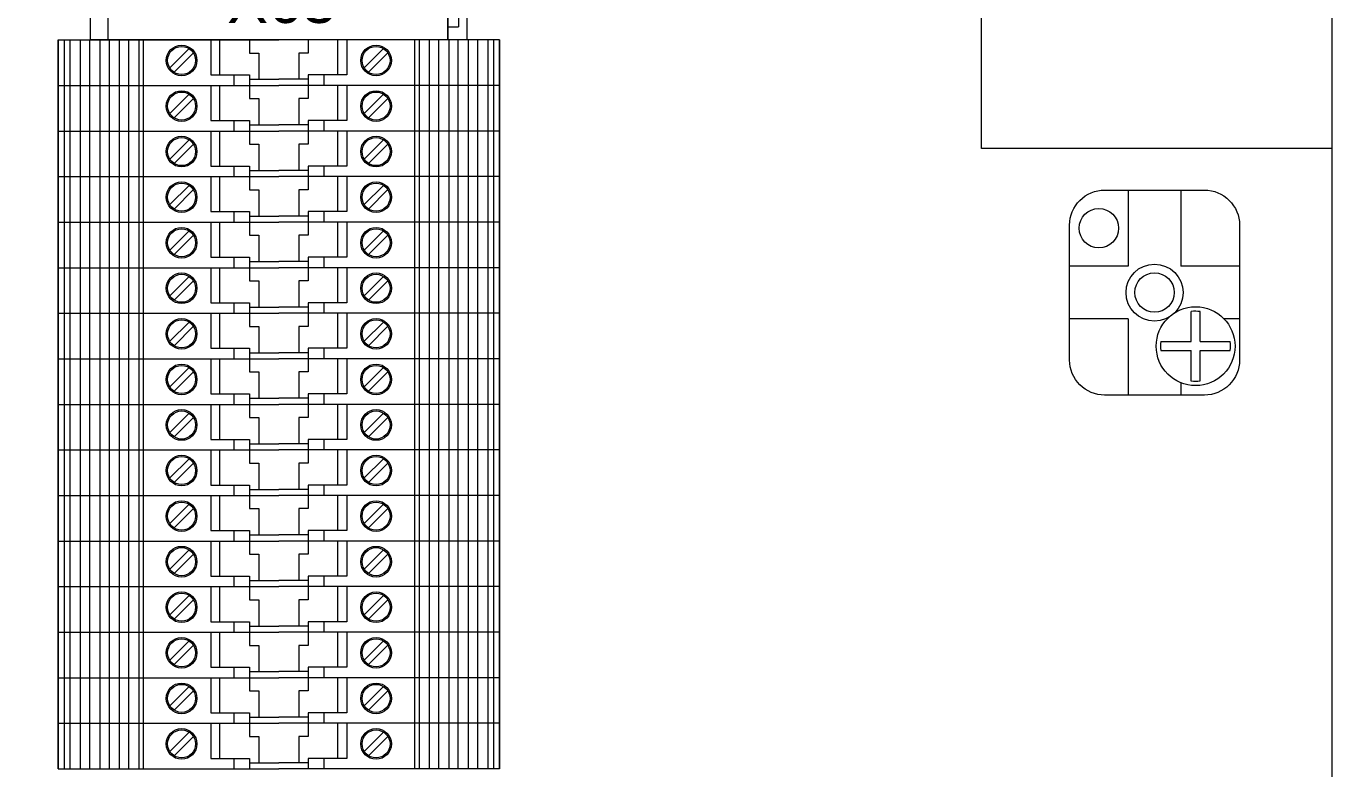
# Model space of a CAD drawing. Header units: millimetres. Extents: x 2 to 14510, y -7775 to 12.
# Drawn here: x 1420.2 to 1569.2, y -2620.2 to -2535.5 of the extents above; entities that cross this region are included whole.
import ezdxf
from ezdxf.enums import TextEntityAlignment as Align

# ---------------------------------------------------------------- set-up
doc = ezdxf.new("R2010")
doc.units = ezdxf.units.MM
doc.layers.add('eProC - L2', color=41, linetype='Continuous', lineweight=20)
doc.styles.get("Standard").update_dxf_attribs({"font": 'arial.ttf'})

# ---------------------------------------------------------------- blocks, each defined once
blk = doc.blocks.new('eProC_Z_EK1+I-RE1')
at = {"layer": 'eProC - L2'}
for p, q in [((0, 0), (0, -20.65)), ((10, 0), (0, 0)), ((10, 0), (10, -43)), ((0, -1), (8.5, -1)), ((8.5, -2.2), (8.5, -1)), ((10, -2.2), (0, -2.2)), ((0, -4.2), (1, -4.2)), ((1, -4.59), (0, -4.59)), ((1, -5.09), (0, -5.09)), ((1, -5.84), (0, -5.84)), ((1, -6.11), (0, -6.11)), ((1, -7.21), (0, -7.21)), ((1, -7.49), (0, -7.49)), ((1, -8.99), (0, -8.99)), ((1, -9.26), (0, -9.26)), ((1, -10.36), (0, -10.36)), ((1, -10.64), (0, -10.64)), ((1, -12.14), (0, -12.14)), ((1, -12.42), (0, -12.42)), ((1, -13.52), (0, -13.52)), ((1, -13.79), (0, -13.79)), ((1, -15.29), (0, -15.29)), ((1, -15.57), (0, -15.57)), ((1, -16.67), (0, -16.67)), ((1, -16.94), (0, -16.94)), ((1, -17.69), (0, -17.69)), ((1, -18.19), (0, -18.19)), ((0, -20.65), (1, -20.65)), ((1, -26.45), (1, -20.65)), ((0, -26.45), (0, -43)), ((0, -26.45), (1, -26.45)), ((10, -41), (0, -41)), ((10, -43), (0, -43))]:
    blk.add_line(p, q, dxfattribs=at)
blk.add_lwpolyline([(10, -41), (1, -41), (1, -2.2), (10, -2.2)], close=True, dxfattribs=at)
blk.add_attdef('XXXX.X', text='', height=5, rotation=90, dxfattribs=at).set_placement((8.07, -21.18), align=Align.CENTER)

msp = doc.modelspace()

# ---------------------------------------------------------------- linework, layer by layer
at = {"layer": 'eProC - L2'}
for p, q in [((1569.21, -1759.46), (1569.21, -2759.46)), ((1423.81, -2537.05), (1449.01, -2537.05)), ((1423.81, -2542.25), (1423.81, -2537.05)), ((1423.81, -2537.05), (1423.81, -2542.25)), ((1424.52, -2537.05), (1424.52, -2542.25)), ((1425.17, -2537.05), (1425.17, -2542.25)), ((1426.33, -2537.05), (1426.33, -2542.25)), ((1427.4, -2537.05), (1427.4, -2542.25)), ((1428.56, -2537.05), (1428.56, -2542.25)), ((1429.63, -2537.05), (1429.63, -2542.25)), ((1430.79, -2537.05), (1430.79, -2542.25)), ((1431.85, -2537.05), (1431.85, -2542.25)), ((1433.02, -2537.05), (1433.02, -2542.25)), ((1433.52, -2537.05), (1433.52, -2542.25)), ((1438.77, -2538.05), (1436.56, -2540.25)), ((1441.26, -2537.05), (1441.26, -2541.05)), ((1442.26, -2541.05), (1442.26, -2537.05)), ((1445.66, -2537.05), (1445.66, -2538.55)), ((1474.21, -2537.05), (1449.01, -2537.05)), ((1452.36, -2537.05), (1452.36, -2538.55)), ((1455.76, -2541.05), (1455.76, -2537.05)), ((1456.76, -2537.05), (1456.76, -2541.05)), ((1460.97, -2538.05), (1458.76, -2540.25)), ((1464.5, -2537.05), (1464.5, -2542.25)), ((1465.01, -2537.05), (1465.01, -2542.25)), ((1466.17, -2537.05), (1466.17, -2542.25)), ((1467.23, -2537.05), (1467.23, -2542.25)), ((1468.4, -2537.05), (1468.4, -2542.25)), ((1469.46, -2537.05), (1469.46, -2542.25)), ((1470.62, -2537.05), (1470.62, -2542.25)), ((1471.69, -2537.05), (1471.69, -2542.25)), ((1472.85, -2537.05), (1472.85, -2542.25)), ((1473.5, -2537.05), (1473.5, -2542.25)), ((1474.21, -2542.25), (1474.21, -2537.05)), ((1474.21, -2537.05), (1474.21, -2542.25)), ((1439.26, -2538.54), (1437.05, -2540.75)), ((1445.66, -2538.55), (1446.71, -2538.55)), ((1446.71, -2538.55), (1446.71, -2541.55)), ((1451.31, -2538.55), (1451.31, -2541.55)), ((1452.36, -2538.55), (1451.31, -2538.55)), ((1461.46, -2538.54), (1459.25, -2540.75)), ((1441.26, -2541.05), (1445.66, -2541.05)), ((1443.86, -2541.05), (1443.86, -2542.25)), ((1445.66, -2541.05), (1445.66, -2542.25)), ((1456.76, -2541.05), (1452.36, -2541.05)), ((1452.36, -2541.05), (1452.36, -2542.25)), ((1454.16, -2541.05), (1454.16, -2542.25)), ((1423.81, -2542.25), (1449.01, -2542.25)), ((1423.81, -2547.45), (1423.81, -2542.25)), ((1423.81, -2542.25), (1423.81, -2547.45)), ((1423.81, -2542.25), (1449.01, -2542.25)), ((1424.52, -2542.25), (1424.52, -2547.45)), ((1425.17, -2542.25), (1425.17, -2547.45)), ((1426.33, -2542.25), (1426.33, -2547.45)), ((1427.4, -2542.25), (1427.4, -2547.45)), ((1428.56, -2542.25), (1428.56, -2547.45)), ((1429.63, -2542.25), (1429.63, -2547.45)), ((1430.79, -2542.25), (1430.79, -2547.45)), ((1431.85, -2542.25), (1431.85, -2547.45)), ((1433.02, -2542.25), (1433.02, -2547.45)), ((1433.52, -2542.25), (1433.52, -2547.45)), ((1441.26, -2542.25), (1441.26, -2546.25)), ((1442.26, -2546.25), (1442.26, -2542.25)), ((1445.66, -2541.55), (1449.01, -2541.55)), ((1445.66, -2542.25), (1445.66, -2543.75)), ((1452.36, -2541.55), (1449.01, -2541.55)), ((1474.21, -2542.25), (1449.01, -2542.25)), ((1474.21, -2542.25), (1449.01, -2542.25)), ((1452.36, -2542.25), (1452.36, -2543.75)), ((1455.76, -2546.25), (1455.76, -2542.25)), ((1456.76, -2542.25), (1456.76, -2546.25)), ((1464.5, -2542.25), (1464.5, -2547.45)), ((1465.01, -2542.25), (1465.01, -2547.45)), ((1466.17, -2542.25), (1466.17, -2547.45)), ((1467.23, -2542.25), (1467.23, -2547.45)), ((1468.4, -2542.25), (1468.4, -2547.45)), ((1469.46, -2542.25), (1469.46, -2547.45)), ((1470.62, -2542.25), (1470.62, -2547.45)), ((1471.69, -2542.25), (1471.69, -2547.45)), ((1472.85, -2542.25), (1472.85, -2547.45)), ((1473.5, -2542.25), (1473.5, -2547.45)), ((1474.21, -2547.45), (1474.21, -2542.25)), ((1474.21, -2542.25), (1474.21, -2547.45)), ((1438.77, -2543.25), (1436.56, -2545.45)), ((1439.26, -2543.74), (1437.05, -2545.95)), ((1445.66, -2543.75), (1446.71, -2543.75)), ((1446.71, -2543.75), (1446.71, -2546.75)), ((1451.31, -2543.75), (1451.31, -2546.75)), ((1452.36, -2543.75), (1451.31, -2543.75)), ((1460.97, -2543.25), (1458.76, -2545.45)), ((1461.46, -2543.74), (1459.25, -2545.95)), ((1441.26, -2546.25), (1445.66, -2546.25)), ((1443.86, -2546.25), (1443.86, -2547.45)), ((1445.66, -2546.25), (1445.66, -2547.45)), ((1445.66, -2546.75), (1449.01, -2546.75)), ((1452.36, -2546.75), (1449.01, -2546.75)), ((1456.76, -2546.25), (1452.36, -2546.25)), ((1452.36, -2546.25), (1452.36, -2547.45)), ((1454.16, -2546.25), (1454.16, -2547.45)), ((1423.81, -2547.45), (1449.01, -2547.45)), ((1423.81, -2552.65), (1423.81, -2547.45)), ((1423.81, -2547.45), (1423.81, -2552.65)), ((1423.81, -2547.45), (1449.01, -2547.45)), ((1424.52, -2547.45), (1424.52, -2552.65)), ((1425.17, -2547.45), (1425.17, -2552.65)), ((1426.33, -2547.45), (1426.33, -2552.65)), ((1427.4, -2547.45), (1427.4, -2552.65)), ((1428.56, -2547.45), (1428.56, -2552.65)), ((1429.63, -2547.45), (1429.63, -2552.65)), ((1430.79, -2547.45), (1430.79, -2552.65)), ((1431.85, -2547.45), (1431.85, -2552.65)), ((1433.02, -2547.45), (1433.02, -2552.65)), ((1433.52, -2547.45), (1433.52, -2552.65)), ((1438.77, -2548.45), (1436.56, -2550.65)), ((1441.26, -2547.45), (1441.26, -2551.45)), ((1442.26, -2551.45), (1442.26, -2547.45)), ((1445.66, -2547.45), (1445.66, -2548.95)), ((1474.21, -2547.45), (1449.01, -2547.45)), ((1474.21, -2547.45), (1449.01, -2547.45)), ((1452.36, -2547.45), (1452.36, -2548.95)), ((1455.76, -2551.45), (1455.76, -2547.45)), ((1456.76, -2547.45), (1456.76, -2551.45)), ((1460.97, -2548.45), (1458.76, -2550.65)), ((1464.5, -2547.45), (1464.5, -2552.65)), ((1465.01, -2547.45), (1465.01, -2552.65)), ((1466.17, -2547.45), (1466.17, -2552.65)), ((1467.23, -2547.45), (1467.23, -2552.65)), ((1468.4, -2547.45), (1468.4, -2552.65)), ((1469.46, -2547.45), (1469.46, -2552.65)), ((1470.62, -2547.45), (1470.62, -2552.65)), ((1471.69, -2547.45), (1471.69, -2552.65)), ((1472.85, -2547.45), (1472.85, -2552.65)), ((1473.5, -2547.45), (1473.5, -2552.65)), ((1474.21, -2552.65), (1474.21, -2547.45)), ((1474.21, -2547.45), (1474.21, -2552.65)), ((1439.26, -2548.94), (1437.05, -2551.15)), ((1445.66, -2548.95), (1446.71, -2548.95)), ((1446.71, -2548.95), (1446.71, -2551.95)), ((1451.31, -2548.95), (1451.31, -2551.95)), ((1452.36, -2548.95), (1451.31, -2548.95)), ((1461.46, -2548.94), (1459.25, -2551.15)), ((1441.26, -2551.45), (1445.66, -2551.45)), ((1443.86, -2551.45), (1443.86, -2552.65)), ((1445.66, -2551.45), (1445.66, -2552.65)), ((1456.76, -2551.45), (1452.36, -2551.45)), ((1452.36, -2551.45), (1452.36, -2552.65)), ((1454.16, -2551.45), (1454.16, -2552.65)), ((1423.81, -2552.65), (1449.01, -2552.65)), ((1423.81, -2557.85), (1423.81, -2552.65)), ((1423.81, -2552.65), (1423.81, -2557.85)), ((1423.81, -2552.65), (1449.01, -2552.65)), ((1424.52, -2552.65), (1424.52, -2557.85)), ((1425.17, -2552.65), (1425.17, -2557.85)), ((1426.33, -2552.65), (1426.33, -2557.85)), ((1427.4, -2552.65), (1427.4, -2557.85)), ((1428.56, -2552.65), (1428.56, -2557.85)), ((1429.63, -2552.65), (1429.63, -2557.85)), ((1430.79, -2552.65), (1430.79, -2557.85)), ((1431.85, -2552.65), (1431.85, -2557.85)), ((1433.02, -2552.65), (1433.02, -2557.85)), ((1433.52, -2552.65), (1433.52, -2557.85)), ((1441.26, -2552.65), (1441.26, -2556.65)), ((1442.26, -2556.65), (1442.26, -2552.65)), ((1445.66, -2551.95), (1449.01, -2551.95)), ((1445.66, -2552.65), (1445.66, -2554.15)), ((1452.36, -2551.95), (1449.01, -2551.95)), ((1474.21, -2552.65), (1449.01, -2552.65)), ((1474.21, -2552.65), (1449.01, -2552.65)), ((1452.36, -2552.65), (1452.36, -2554.15)), ((1455.76, -2556.65), (1455.76, -2552.65)), ((1456.76, -2552.65), (1456.76, -2556.65)), ((1464.5, -2552.65), (1464.5, -2557.85)), ((1465.01, -2552.65), (1465.01, -2557.85)), ((1466.17, -2552.65), (1466.17, -2557.85)), ((1467.23, -2552.65), (1467.23, -2557.85)), ((1468.4, -2552.65), (1468.4, -2557.85)), ((1469.46, -2552.65), (1469.46, -2557.85)), ((1470.62, -2552.65), (1470.62, -2557.85)), ((1471.69, -2552.65), (1471.69, -2557.85)), ((1472.85, -2552.65), (1472.85, -2557.85)), ((1473.5, -2552.65), (1473.5, -2557.85)), ((1474.21, -2557.85), (1474.21, -2552.65)), ((1474.21, -2552.65), (1474.21, -2557.85)), ((1438.77, -2553.65), (1436.56, -2555.85)), ((1439.26, -2554.14), (1437.05, -2556.35)), ((1445.66, -2554.15), (1446.71, -2554.15)), ((1446.71, -2554.15), (1446.71, -2557.15)), ((1451.31, -2554.15), (1451.31, -2557.15)), ((1452.36, -2554.15), (1451.31, -2554.15)), ((1460.97, -2553.65), (1458.76, -2555.85)), ((1461.46, -2554.14), (1459.25, -2556.35)), ((1545.97, -2554.19), (1545.97, -2562.89)), ((1551.97, -2554.19), (1551.97, -2562.89)), ((1441.26, -2556.65), (1445.66, -2556.65)), ((1443.86, -2556.65), (1443.86, -2557.85)), ((1445.66, -2556.65), (1445.66, -2557.85)), ((1445.66, -2557.15), (1449.01, -2557.15)), ((1452.36, -2557.15), (1449.01, -2557.15)), ((1456.76, -2556.65), (1452.36, -2556.65)), ((1452.36, -2556.65), (1452.36, -2557.85)), ((1454.16, -2556.65), (1454.16, -2557.85)), ((1423.81, -2557.85), (1449.01, -2557.85)), ((1423.81, -2563.05), (1423.81, -2557.85)), ((1423.81, -2557.85), (1423.81, -2563.05)), ((1423.81, -2557.85), (1449.01, -2557.85)), ((1424.52, -2557.85), (1424.52, -2563.05)), ((1425.17, -2557.85), (1425.17, -2563.05)), ((1426.33, -2557.85), (1426.33, -2563.05)), ((1427.4, -2557.85), (1427.4, -2563.05)), ((1428.56, -2557.85), (1428.56, -2563.05)), ((1429.63, -2557.85), (1429.63, -2563.05)), ((1430.79, -2557.85), (1430.79, -2563.05)), ((1431.85, -2557.85), (1431.85, -2563.05)), ((1433.02, -2557.85), (1433.02, -2563.05)), ((1433.52, -2557.85), (1433.52, -2563.05)), ((1438.77, -2558.85), (1436.56, -2561.05)), ((1441.26, -2557.85), (1441.26, -2561.85)), ((1442.26, -2561.85), (1442.26, -2557.85)), ((1445.66, -2557.85), (1445.66, -2559.35)), ((1474.21, -2557.85), (1449.01, -2557.85)), ((1474.21, -2557.85), (1449.01, -2557.85)), ((1452.36, -2557.85), (1452.36, -2559.35)), ((1455.76, -2561.85), (1455.76, -2557.85)), ((1456.76, -2557.85), (1456.76, -2561.85)), ((1460.97, -2558.85), (1458.76, -2561.05)), ((1464.5, -2557.85), (1464.5, -2563.05)), ((1465.01, -2557.85), (1465.01, -2563.05)), ((1466.17, -2557.85), (1466.17, -2563.05)), ((1467.23, -2557.85), (1467.23, -2563.05)), ((1468.4, -2557.85), (1468.4, -2563.05)), ((1469.46, -2557.85), (1469.46, -2563.05)), ((1470.62, -2557.85), (1470.62, -2563.05)), ((1471.69, -2557.85), (1471.69, -2563.05)), ((1472.85, -2557.85), (1472.85, -2563.05)), ((1473.5, -2557.85), (1473.5, -2563.05)), ((1474.21, -2563.05), (1474.21, -2557.85)), ((1474.21, -2557.85), (1474.21, -2563.05)), ((1439.26, -2559.34), (1437.05, -2561.55)), ((1445.66, -2559.35), (1446.71, -2559.35)), ((1446.71, -2559.35), (1446.71, -2562.35)), ((1451.31, -2559.35), (1451.31, -2562.35)), ((1452.36, -2559.35), (1451.31, -2559.35)), ((1461.46, -2559.34), (1459.25, -2561.55)), ((1441.26, -2561.85), (1445.66, -2561.85)), ((1443.86, -2561.85), (1443.86, -2563.05)), ((1445.66, -2561.85), (1445.66, -2563.05)), ((1456.76, -2561.85), (1452.36, -2561.85)), ((1452.36, -2561.85), (1452.36, -2563.05)), ((1454.16, -2561.85), (1454.16, -2563.05)), ((1423.81, -2563.05), (1449.01, -2563.05)), ((1423.81, -2568.25), (1423.81, -2563.05)), ((1423.81, -2563.05), (1423.81, -2568.25)), ((1423.81, -2563.05), (1449.01, -2563.05)), ((1424.52, -2563.05), (1424.52, -2568.25)), ((1425.17, -2563.05), (1425.17, -2568.25)), ((1426.33, -2563.05), (1426.33, -2568.25)), ((1427.4, -2563.05), (1427.4, -2568.25)), ((1428.56, -2563.05), (1428.56, -2568.25)), ((1429.63, -2563.05), (1429.63, -2568.25)), ((1430.79, -2563.05), (1430.79, -2568.25)), ((1431.85, -2563.05), (1431.85, -2568.25)), ((1433.02, -2563.05), (1433.02, -2568.25)), ((1433.52, -2563.05), (1433.52, -2568.25)), ((1441.26, -2563.05), (1441.26, -2567.05)), ((1442.26, -2567.05), (1442.26, -2563.05)), ((1445.66, -2562.35), (1449.01, -2562.35)), ((1445.66, -2563.05), (1445.66, -2564.55)), ((1452.36, -2562.35), (1449.01, -2562.35)), ((1474.21, -2563.05), (1449.01, -2563.05)), ((1474.21, -2563.05), (1449.01, -2563.05)), ((1452.36, -2563.05), (1452.36, -2564.55)), ((1455.76, -2567.05), (1455.76, -2563.05)), ((1456.76, -2563.05), (1456.76, -2567.05)), ((1464.5, -2563.05), (1464.5, -2568.25)), ((1465.01, -2563.05), (1465.01, -2568.25)), ((1466.17, -2563.05), (1466.17, -2568.25)), ((1467.23, -2563.05), (1467.23, -2568.25)), ((1468.4, -2563.05), (1468.4, -2568.25)), ((1469.46, -2563.05), (1469.46, -2568.25)), ((1470.62, -2563.05), (1470.62, -2568.25)), ((1471.69, -2563.05), (1471.69, -2568.25)), ((1472.85, -2563.05), (1472.85, -2568.25)), ((1473.5, -2563.05), (1473.5, -2568.25)), ((1474.21, -2568.25), (1474.21, -2563.05)), ((1474.21, -2563.05), (1474.21, -2568.25)), ((1545.97, -2562.89), (1539.27, -2562.89)), ((1558.67, -2562.89), (1551.97, -2562.89)), ((1438.77, -2564.05), (1436.56, -2566.25)), ((1439.26, -2564.54), (1437.05, -2566.75)), ((1445.66, -2564.55), (1446.71, -2564.55)), ((1446.71, -2564.55), (1446.71, -2567.55)), ((1451.31, -2564.55), (1451.31, -2567.55)), ((1452.36, -2564.55), (1451.31, -2564.55)), ((1460.97, -2564.05), (1458.76, -2566.25)), ((1461.46, -2564.54), (1459.25, -2566.75)), ((1441.26, -2567.05), (1445.66, -2567.05)), ((1443.86, -2567.05), (1443.86, -2568.25)), ((1445.66, -2567.05), (1445.66, -2568.25)), ((1445.66, -2567.55), (1449.01, -2567.55)), ((1452.36, -2567.55), (1449.01, -2567.55)), ((1456.76, -2567.05), (1452.36, -2567.05)), ((1452.36, -2567.05), (1452.36, -2568.25)), ((1454.16, -2567.05), (1454.16, -2568.25)), ((1553.16, -2571.49), (1553.16, -2568.05)), ((1554.16, -2571.49), (1554.16, -2568.05)), ((1423.81, -2568.25), (1449.01, -2568.25)), ((1423.81, -2573.45), (1423.81, -2568.25)), ((1423.81, -2568.25), (1423.81, -2573.45)), ((1423.81, -2568.25), (1449.01, -2568.25)), ((1424.52, -2568.25), (1424.52, -2573.45)), ((1425.17, -2568.25), (1425.17, -2573.45)), ((1426.33, -2568.25), (1426.33, -2573.45)), ((1427.4, -2568.25), (1427.4, -2573.45)), ((1428.56, -2568.25), (1428.56, -2573.45)), ((1429.63, -2568.25), (1429.63, -2573.45)), ((1430.79, -2568.25), (1430.79, -2573.45)), ((1431.85, -2568.25), (1431.85, -2573.45)), ((1433.02, -2568.25), (1433.02, -2573.45)), ((1433.52, -2568.25), (1433.52, -2573.45)), ((1438.77, -2569.25), (1436.56, -2571.45)), ((1441.26, -2568.25), (1441.26, -2572.25)), ((1442.26, -2572.25), (1442.26, -2568.25)), ((1445.66, -2568.25), (1445.66, -2569.75)), ((1474.21, -2568.25), (1449.01, -2568.25)), ((1474.21, -2568.25), (1449.01, -2568.25)), ((1452.36, -2568.25), (1452.36, -2569.75)), ((1455.76, -2572.25), (1455.76, -2568.25)), ((1456.76, -2568.25), (1456.76, -2572.25)), ((1460.97, -2569.25), (1458.76, -2571.45)), ((1464.5, -2568.25), (1464.5, -2573.45)), ((1465.01, -2568.25), (1465.01, -2573.45)), ((1466.17, -2568.25), (1466.17, -2573.45)), ((1467.23, -2568.25), (1467.23, -2573.45)), ((1468.4, -2568.25), (1468.4, -2573.45)), ((1469.46, -2568.25), (1469.46, -2573.45)), ((1470.62, -2568.25), (1470.62, -2573.45)), ((1471.69, -2568.25), (1471.69, -2573.45)), ((1472.85, -2568.25), (1472.85, -2573.45)), ((1473.5, -2568.25), (1473.5, -2573.45)), ((1474.21, -2573.45), (1474.21, -2568.25)), ((1474.21, -2568.25), (1474.21, -2573.45)), ((1545.97, -2568.89), (1539.27, -2568.89)), ((1545.97, -2568.89), (1545.97, -2577.59)), ((1558.67, -2568.89), (1556.91, -2568.89)), ((1439.26, -2569.74), (1437.05, -2571.95)), ((1445.66, -2569.75), (1446.71, -2569.75)), ((1446.71, -2569.75), (1446.71, -2572.75)), ((1451.31, -2569.75), (1451.31, -2572.75)), ((1452.36, -2569.75), (1451.31, -2569.75)), ((1461.46, -2569.74), (1459.25, -2571.95)), ((1441.26, -2572.25), (1445.66, -2572.25)), ((1443.86, -2572.25), (1443.86, -2573.45)), ((1445.66, -2572.25), (1445.66, -2573.45)), ((1456.76, -2572.25), (1452.36, -2572.25)), ((1452.36, -2572.25), (1452.36, -2573.45)), ((1454.16, -2572.25), (1454.16, -2573.45)), ((1549.67, -2572.49), (1553.16, -2572.49)), ((1549.68, -2571.49), (1553.16, -2571.49)), ((1553.16, -2575.98), (1553.16, -2572.49)), ((1554.16, -2571.49), (1557.6, -2571.49)), ((1554.16, -2575.97), (1554.16, -2572.49)), ((1554.16, -2572.49), (1557.6, -2572.49)), ((1423.81, -2573.45), (1449.01, -2573.45)), ((1423.81, -2578.65), (1423.81, -2573.45)), ((1423.81, -2573.45), (1423.81, -2578.65)), ((1423.81, -2573.45), (1449.01, -2573.45)), ((1424.52, -2573.45), (1424.52, -2578.65)), ((1425.17, -2573.45), (1425.17, -2578.65)), ((1426.33, -2573.45), (1426.33, -2578.65)), ((1427.4, -2573.45), (1427.4, -2578.65)), ((1428.56, -2573.45), (1428.56, -2578.65)), ((1429.63, -2573.45), (1429.63, -2578.65)), ((1430.79, -2573.45), (1430.79, -2578.65)), ((1431.85, -2573.45), (1431.85, -2578.65)), ((1433.02, -2573.45), (1433.02, -2578.65)), ((1433.52, -2573.45), (1433.52, -2578.65)), ((1441.26, -2573.45), (1441.26, -2577.45)), ((1442.26, -2577.45), (1442.26, -2573.45)), ((1445.66, -2572.75), (1449.01, -2572.75)), ((1445.66, -2573.45), (1445.66, -2574.95)), ((1452.36, -2572.75), (1449.01, -2572.75)), ((1474.21, -2573.45), (1449.01, -2573.45)), ((1474.21, -2573.45), (1449.01, -2573.45)), ((1452.36, -2573.45), (1452.36, -2574.95)), ((1455.76, -2577.45), (1455.76, -2573.45)), ((1456.76, -2573.45), (1456.76, -2577.45)), ((1464.5, -2573.45), (1464.5, -2578.65)), ((1465.01, -2573.45), (1465.01, -2578.65)), ((1466.17, -2573.45), (1466.17, -2578.65)), ((1467.23, -2573.45), (1467.23, -2578.65)), ((1468.4, -2573.45), (1468.4, -2578.65)), ((1469.46, -2573.45), (1469.46, -2578.65)), ((1470.62, -2573.45), (1470.62, -2578.65)), ((1471.69, -2573.45), (1471.69, -2578.65)), ((1472.85, -2573.45), (1472.85, -2578.65)), ((1473.5, -2573.45), (1473.5, -2578.65)), ((1474.21, -2578.65), (1474.21, -2573.45)), ((1474.21, -2573.45), (1474.21, -2578.65)), ((1438.77, -2574.45), (1436.56, -2576.65)), ((1439.26, -2574.94), (1437.05, -2577.15)), ((1445.66, -2574.95), (1446.71, -2574.95)), ((1446.71, -2574.95), (1446.71, -2577.95)), ((1451.31, -2574.95), (1451.31, -2577.95)), ((1452.36, -2574.95), (1451.31, -2574.95)), ((1460.97, -2574.45), (1458.76, -2576.65)), ((1461.46, -2574.94), (1459.25, -2577.15)), ((1551.97, -2576.18), (1551.97, -2577.59)), ((1441.26, -2577.45), (1445.66, -2577.45)), ((1443.86, -2577.45), (1443.86, -2578.65)), ((1445.66, -2577.45), (1445.66, -2578.65)), ((1445.66, -2577.95), (1449.01, -2577.95)), ((1452.36, -2577.95), (1449.01, -2577.95)), ((1456.76, -2577.45), (1452.36, -2577.45)), ((1452.36, -2577.45), (1452.36, -2578.65)), ((1454.16, -2577.45), (1454.16, -2578.65)), ((1423.81, -2578.65), (1449.01, -2578.65)), ((1423.81, -2578.65), (1449.01, -2578.65)), ((1423.81, -2583.85), (1423.81, -2578.65)), ((1423.81, -2578.65), (1423.81, -2583.85)), ((1424.52, -2578.65), (1424.52, -2583.85)), ((1425.17, -2578.65), (1425.17, -2583.85)), ((1426.33, -2578.65), (1426.33, -2583.85)), ((1427.4, -2578.65), (1427.4, -2583.85)), ((1428.56, -2578.65), (1428.56, -2583.85)), ((1429.63, -2578.65), (1429.63, -2583.85)), ((1430.79, -2578.65), (1430.79, -2583.85)), ((1431.85, -2578.65), (1431.85, -2583.85)), ((1433.02, -2578.65), (1433.02, -2583.85)), ((1433.52, -2578.65), (1433.52, -2583.85)), ((1438.77, -2579.65), (1436.56, -2581.85)), ((1441.26, -2578.65), (1441.26, -2582.65)), ((1442.26, -2582.65), (1442.26, -2578.65)), ((1445.66, -2578.65), (1445.66, -2580.15)), ((1474.21, -2578.65), (1449.01, -2578.65)), ((1474.21, -2578.65), (1449.01, -2578.65)), ((1452.36, -2578.65), (1452.36, -2580.15)), ((1455.76, -2582.65), (1455.76, -2578.65)), ((1456.76, -2578.65), (1456.76, -2582.65)), ((1460.97, -2579.65), (1458.76, -2581.85)), ((1464.5, -2578.65), (1464.5, -2583.85)), ((1465.01, -2578.65), (1465.01, -2583.85)), ((1466.17, -2578.65), (1466.17, -2583.85)), ((1467.23, -2578.65), (1467.23, -2583.85)), ((1468.4, -2578.65), (1468.4, -2583.85)), ((1469.46, -2578.65), (1469.46, -2583.85)), ((1470.62, -2578.65), (1470.62, -2583.85)), ((1471.69, -2578.65), (1471.69, -2583.85)), ((1472.85, -2578.65), (1472.85, -2583.85)), ((1473.5, -2578.65), (1473.5, -2583.85)), ((1474.21, -2583.85), (1474.21, -2578.65)), ((1474.21, -2578.65), (1474.21, -2583.85)), ((1439.26, -2580.14), (1437.05, -2582.35)), ((1445.66, -2580.15), (1446.71, -2580.15)), ((1446.71, -2580.15), (1446.71, -2583.15)), ((1451.31, -2580.15), (1451.31, -2583.15)), ((1452.36, -2580.15), (1451.31, -2580.15)), ((1461.46, -2580.14), (1459.25, -2582.35)), ((1441.26, -2582.65), (1445.66, -2582.65)), ((1443.86, -2582.65), (1443.86, -2583.85)), ((1445.66, -2582.65), (1445.66, -2583.85)), ((1456.76, -2582.65), (1452.36, -2582.65)), ((1452.36, -2582.65), (1452.36, -2583.85)), ((1454.16, -2582.65), (1454.16, -2583.85)), ((1423.81, -2583.85), (1449.01, -2583.85)), ((1423.81, -2589.05), (1423.81, -2583.85)), ((1423.81, -2583.85), (1423.81, -2589.05)), ((1423.81, -2583.85), (1449.01, -2583.85)), ((1424.52, -2583.85), (1424.52, -2589.05)), ((1425.17, -2583.85), (1425.17, -2589.05)), ((1426.33, -2583.85), (1426.33, -2589.05)), ((1427.4, -2583.85), (1427.4, -2589.05)), ((1428.56, -2583.85), (1428.56, -2589.05)), ((1429.63, -2583.85), (1429.63, -2589.05)), ((1430.79, -2583.85), (1430.79, -2589.05)), ((1431.85, -2583.85), (1431.85, -2589.05)), ((1433.02, -2583.85), (1433.02, -2589.05)), ((1433.52, -2583.85), (1433.52, -2589.05)), ((1441.26, -2583.85), (1441.26, -2587.85)), ((1442.26, -2587.85), (1442.26, -2583.85)), ((1445.66, -2583.15), (1449.01, -2583.15)), ((1445.66, -2583.85), (1445.66, -2585.35)), ((1452.36, -2583.15), (1449.01, -2583.15)), ((1474.21, -2583.85), (1449.01, -2583.85)), ((1474.21, -2583.85), (1449.01, -2583.85)), ((1452.36, -2583.85), (1452.36, -2585.35)), ((1455.76, -2587.85), (1455.76, -2583.85)), ((1456.76, -2583.85), (1456.76, -2587.85)), ((1464.5, -2583.85), (1464.5, -2589.05)), ((1465.01, -2583.85), (1465.01, -2589.05)), ((1466.17, -2583.85), (1466.17, -2589.05)), ((1467.23, -2583.85), (1467.23, -2589.05)), ((1468.4, -2583.85), (1468.4, -2589.05)), ((1469.46, -2583.85), (1469.46, -2589.05)), ((1470.62, -2583.85), (1470.62, -2589.05)), ((1471.69, -2583.85), (1471.69, -2589.05)), ((1472.85, -2583.85), (1472.85, -2589.05)), ((1473.5, -2583.85), (1473.5, -2589.05)), ((1474.21, -2589.05), (1474.21, -2583.85)), ((1474.21, -2583.85), (1474.21, -2589.05)), ((1438.77, -2584.85), (1436.56, -2587.05)), ((1439.26, -2585.34), (1437.05, -2587.55)), ((1445.66, -2585.35), (1446.71, -2585.35)), ((1446.71, -2585.35), (1446.71, -2588.35)), ((1451.31, -2585.35), (1451.31, -2588.35)), ((1452.36, -2585.35), (1451.31, -2585.35)), ((1460.97, -2584.85), (1458.76, -2587.05)), ((1461.46, -2585.34), (1459.25, -2587.55)), ((1441.26, -2587.85), (1445.66, -2587.85)), ((1443.86, -2587.85), (1443.86, -2589.05)), ((1445.66, -2587.85), (1445.66, -2589.05)), ((1445.66, -2588.35), (1449.01, -2588.35)), ((1452.36, -2588.35), (1449.01, -2588.35)), ((1456.76, -2587.85), (1452.36, -2587.85)), ((1452.36, -2587.85), (1452.36, -2589.05)), ((1454.16, -2587.85), (1454.16, -2589.05)), ((1423.81, -2589.05), (1449.01, -2589.05)), ((1423.81, -2594.25), (1423.81, -2589.05)), ((1423.81, -2589.05), (1423.81, -2594.25)), ((1423.81, -2589.05), (1449.01, -2589.05)), ((1424.52, -2589.05), (1424.52, -2594.25)), ((1425.17, -2589.05), (1425.17, -2594.25)), ((1426.33, -2589.05), (1426.33, -2594.25)), ((1427.4, -2589.05), (1427.4, -2594.25)), ((1428.56, -2589.05), (1428.56, -2594.25)), ((1429.63, -2589.05), (1429.63, -2594.25)), ((1430.79, -2589.05), (1430.79, -2594.25)), ((1431.85, -2589.05), (1431.85, -2594.25)), ((1433.02, -2589.05), (1433.02, -2594.25)), ((1433.52, -2589.05), (1433.52, -2594.25)), ((1438.77, -2590.05), (1436.56, -2592.25)), ((1441.26, -2589.05), (1441.26, -2593.05)), ((1442.26, -2593.05), (1442.26, -2589.05)), ((1445.66, -2589.05), (1445.66, -2590.55)), ((1474.21, -2589.05), (1449.01, -2589.05)), ((1474.21, -2589.05), (1449.01, -2589.05)), ((1452.36, -2589.05), (1452.36, -2590.55)), ((1455.76, -2593.05), (1455.76, -2589.05)), ((1456.76, -2589.05), (1456.76, -2593.05)), ((1460.97, -2590.05), (1458.76, -2592.25)), ((1464.5, -2589.05), (1464.5, -2594.25)), ((1465.01, -2589.05), (1465.01, -2594.25)), ((1466.17, -2589.05), (1466.17, -2594.25)), ((1467.23, -2589.05), (1467.23, -2594.25)), ((1468.4, -2589.05), (1468.4, -2594.25)), ((1469.46, -2589.05), (1469.46, -2594.25)), ((1470.62, -2589.05), (1470.62, -2594.25)), ((1471.69, -2589.05), (1471.69, -2594.25)), ((1472.85, -2589.05), (1472.85, -2594.25)), ((1473.5, -2589.05), (1473.5, -2594.25)), ((1474.21, -2594.25), (1474.21, -2589.05)), ((1474.21, -2589.05), (1474.21, -2594.25)), ((1439.26, -2590.54), (1437.05, -2592.75)), ((1445.66, -2590.55), (1446.71, -2590.55)), ((1446.71, -2590.55), (1446.71, -2593.55)), ((1451.31, -2590.55), (1451.31, -2593.55)), ((1452.36, -2590.55), (1451.31, -2590.55)), ((1461.46, -2590.54), (1459.25, -2592.75)), ((1441.26, -2593.05), (1445.66, -2593.05)), ((1443.86, -2593.05), (1443.86, -2594.25)), ((1445.66, -2593.05), (1445.66, -2594.25)), ((1456.76, -2593.05), (1452.36, -2593.05)), ((1452.36, -2593.05), (1452.36, -2594.25)), ((1454.16, -2593.05), (1454.16, -2594.25)), ((1423.81, -2594.25), (1449.01, -2594.25)), ((1423.81, -2599.45), (1423.81, -2594.25)), ((1423.81, -2594.25), (1423.81, -2599.45)), ((1423.81, -2594.25), (1449.01, -2594.25)), ((1424.52, -2594.25), (1424.52, -2599.45)), ((1425.17, -2594.25), (1425.17, -2599.45)), ((1426.33, -2594.25), (1426.33, -2599.45)), ((1427.4, -2594.25), (1427.4, -2599.45)), ((1428.56, -2594.25), (1428.56, -2599.45)), ((1429.63, -2594.25), (1429.63, -2599.45)), ((1430.79, -2594.25), (1430.79, -2599.45)), ((1431.85, -2594.25), (1431.85, -2599.45)), ((1433.02, -2594.25), (1433.02, -2599.45)), ((1433.52, -2594.25), (1433.52, -2599.45)), ((1441.26, -2594.25), (1441.26, -2598.25)), ((1442.26, -2598.25), (1442.26, -2594.25)), ((1445.66, -2593.55), (1449.01, -2593.55)), ((1445.66, -2594.25), (1445.66, -2595.75)), ((1452.36, -2593.55), (1449.01, -2593.55)), ((1474.21, -2594.25), (1449.01, -2594.25)), ((1474.21, -2594.25), (1449.01, -2594.25)), ((1452.36, -2594.25), (1452.36, -2595.75)), ((1455.76, -2598.25), (1455.76, -2594.25)), ((1456.76, -2594.25), (1456.76, -2598.25)), ((1464.5, -2594.25), (1464.5, -2599.45)), ((1465.01, -2594.25), (1465.01, -2599.45)), ((1466.17, -2594.25), (1466.17, -2599.45)), ((1467.23, -2594.25), (1467.23, -2599.45)), ((1468.4, -2594.25), (1468.4, -2599.45)), ((1469.46, -2594.25), (1469.46, -2599.45)), ((1470.62, -2594.25), (1470.62, -2599.45)), ((1471.69, -2594.25), (1471.69, -2599.45)), ((1472.85, -2594.25), (1472.85, -2599.45)), ((1473.5, -2594.25), (1473.5, -2599.45)), ((1474.21, -2599.45), (1474.21, -2594.25)), ((1474.21, -2594.25), (1474.21, -2599.45)), ((1438.77, -2595.25), (1436.56, -2597.45)), ((1439.26, -2595.74), (1437.05, -2597.95)), ((1445.66, -2595.75), (1446.71, -2595.75)), ((1446.71, -2595.75), (1446.71, -2598.75)), ((1451.31, -2595.75), (1451.31, -2598.75)), ((1452.36, -2595.75), (1451.31, -2595.75)), ((1460.97, -2595.25), (1458.76, -2597.45)), ((1461.46, -2595.74), (1459.25, -2597.95)), ((1441.26, -2598.25), (1445.66, -2598.25)), ((1443.86, -2598.25), (1443.86, -2599.45)), ((1445.66, -2598.25), (1445.66, -2599.45)), ((1445.66, -2598.75), (1449.01, -2598.75)), ((1452.36, -2598.75), (1449.01, -2598.75)), ((1456.76, -2598.25), (1452.36, -2598.25)), ((1452.36, -2598.25), (1452.36, -2599.45)), ((1454.16, -2598.25), (1454.16, -2599.45)), ((1423.81, -2599.45), (1449.01, -2599.45)), ((1423.81, -2599.45), (1449.01, -2599.45)), ((1423.81, -2604.65), (1423.81, -2599.45)), ((1423.81, -2599.45), (1423.81, -2604.65)), ((1424.52, -2599.45), (1424.52, -2604.65)), ((1425.17, -2599.45), (1425.17, -2604.65)), ((1426.33, -2599.45), (1426.33, -2604.65)), ((1427.4, -2599.45), (1427.4, -2604.65)), ((1428.56, -2599.45), (1428.56, -2604.65)), ((1429.63, -2599.45), (1429.63, -2604.65)), ((1430.79, -2599.45), (1430.79, -2604.65)), ((1431.85, -2599.45), (1431.85, -2604.65)), ((1433.02, -2599.45), (1433.02, -2604.65)), ((1433.52, -2599.45), (1433.52, -2604.65)), ((1438.77, -2600.45), (1436.56, -2602.65)), ((1441.26, -2599.45), (1441.26, -2603.45)), ((1442.26, -2603.45), (1442.26, -2599.45)), ((1445.66, -2599.45), (1445.66, -2600.95)), ((1474.21, -2599.45), (1449.01, -2599.45)), ((1474.21, -2599.45), (1449.01, -2599.45)), ((1452.36, -2599.45), (1452.36, -2600.95)), ((1455.76, -2603.45), (1455.76, -2599.45)), ((1456.76, -2599.45), (1456.76, -2603.45)), ((1460.97, -2600.45), (1458.76, -2602.65)), ((1464.5, -2599.45), (1464.5, -2604.65)), ((1465.01, -2599.45), (1465.01, -2604.65)), ((1466.17, -2599.45), (1466.17, -2604.65)), ((1467.23, -2599.45), (1467.23, -2604.65)), ((1468.4, -2599.45), (1468.4, -2604.65)), ((1469.46, -2599.45), (1469.46, -2604.65)), ((1470.62, -2599.45), (1470.62, -2604.65)), ((1471.69, -2599.45), (1471.69, -2604.65)), ((1472.85, -2599.45), (1472.85, -2604.65)), ((1473.5, -2599.45), (1473.5, -2604.65)), ((1474.21, -2604.65), (1474.21, -2599.45)), ((1474.21, -2599.45), (1474.21, -2604.65)), ((1439.26, -2600.94), (1437.05, -2603.15)), ((1445.66, -2600.95), (1446.71, -2600.95)), ((1446.71, -2600.95), (1446.71, -2603.95)), ((1451.31, -2600.95), (1451.31, -2603.95)), ((1452.36, -2600.95), (1451.31, -2600.95)), ((1461.46, -2600.94), (1459.25, -2603.15)), ((1441.26, -2603.45), (1445.66, -2603.45)), ((1443.86, -2603.45), (1443.86, -2604.65)), ((1445.66, -2603.45), (1445.66, -2604.65)), ((1456.76, -2603.45), (1452.36, -2603.45)), ((1452.36, -2603.45), (1452.36, -2604.65)), ((1454.16, -2603.45), (1454.16, -2604.65)), ((1423.81, -2604.65), (1449.01, -2604.65)), ((1423.81, -2609.85), (1423.81, -2604.65)), ((1423.81, -2604.65), (1423.81, -2609.85)), ((1423.81, -2604.65), (1449.01, -2604.65)), ((1424.52, -2604.65), (1424.52, -2609.85)), ((1425.17, -2604.65), (1425.17, -2609.85)), ((1426.33, -2604.65), (1426.33, -2609.85)), ((1427.4, -2604.65), (1427.4, -2609.85)), ((1428.56, -2604.65), (1428.56, -2609.85)), ((1429.63, -2604.65), (1429.63, -2609.85)), ((1430.79, -2604.65), (1430.79, -2609.85)), ((1431.85, -2604.65), (1431.85, -2609.85)), ((1433.02, -2604.65), (1433.02, -2609.85)), ((1433.52, -2604.65), (1433.52, -2609.85)), ((1441.26, -2604.65), (1441.26, -2608.65)), ((1442.26, -2608.65), (1442.26, -2604.65)), ((1445.66, -2603.95), (1449.01, -2603.95)), ((1445.66, -2604.65), (1445.66, -2606.15)), ((1452.36, -2603.95), (1449.01, -2603.95)), ((1474.21, -2604.65), (1449.01, -2604.65)), ((1474.21, -2604.65), (1449.01, -2604.65)), ((1452.36, -2604.65), (1452.36, -2606.15)), ((1455.76, -2608.65), (1455.76, -2604.65)), ((1456.76, -2604.65), (1456.76, -2608.65)), ((1464.5, -2604.65), (1464.5, -2609.85)), ((1465.01, -2604.65), (1465.01, -2609.85)), ((1466.17, -2604.65), (1466.17, -2609.85)), ((1467.23, -2604.65), (1467.23, -2609.85)), ((1468.4, -2604.65), (1468.4, -2609.85)), ((1469.46, -2604.65), (1469.46, -2609.85)), ((1470.62, -2604.65), (1470.62, -2609.85)), ((1471.69, -2604.65), (1471.69, -2609.85)), ((1472.85, -2604.65), (1472.85, -2609.85)), ((1473.5, -2604.65), (1473.5, -2609.85)), ((1474.21, -2609.85), (1474.21, -2604.65)), ((1474.21, -2604.65), (1474.21, -2609.85)), ((1438.77, -2605.65), (1436.56, -2607.85)), ((1439.26, -2606.14), (1437.05, -2608.35)), ((1445.66, -2606.15), (1446.71, -2606.15)), ((1446.71, -2606.15), (1446.71, -2609.15)), ((1451.31, -2606.15), (1451.31, -2609.15)), ((1452.36, -2606.15), (1451.31, -2606.15)), ((1460.97, -2605.65), (1458.76, -2607.85)), ((1461.46, -2606.14), (1459.25, -2608.35)), ((1441.26, -2608.65), (1445.66, -2608.65)), ((1443.86, -2608.65), (1443.86, -2609.85)), ((1445.66, -2608.65), (1445.66, -2609.85)), ((1445.66, -2609.15), (1449.01, -2609.15)), ((1452.36, -2609.15), (1449.01, -2609.15)), ((1456.76, -2608.65), (1452.36, -2608.65)), ((1452.36, -2608.65), (1452.36, -2609.85)), ((1454.16, -2608.65), (1454.16, -2609.85)), ((1423.81, -2609.85), (1449.01, -2609.85)), ((1423.81, -2615.05), (1423.81, -2609.85)), ((1423.81, -2609.85), (1423.81, -2615.05)), ((1423.81, -2609.85), (1449.01, -2609.85)), ((1424.52, -2609.85), (1424.52, -2615.05)), ((1425.17, -2609.85), (1425.17, -2615.05)), ((1426.33, -2609.85), (1426.33, -2615.05)), ((1427.4, -2609.85), (1427.4, -2615.05)), ((1428.56, -2609.85), (1428.56, -2615.05)), ((1429.63, -2609.85), (1429.63, -2615.05)), ((1430.79, -2609.85), (1430.79, -2615.05)), ((1431.85, -2609.85), (1431.85, -2615.05)), ((1433.02, -2609.85), (1433.02, -2615.05)), ((1433.52, -2609.85), (1433.52, -2615.05)), ((1438.77, -2610.85), (1436.56, -2613.05)), ((1441.26, -2609.85), (1441.26, -2613.85)), ((1442.26, -2613.85), (1442.26, -2609.85)), ((1445.66, -2609.85), (1445.66, -2611.35)), ((1474.21, -2609.85), (1449.01, -2609.85)), ((1474.21, -2609.85), (1449.01, -2609.85)), ((1452.36, -2609.85), (1452.36, -2611.35)), ((1455.76, -2613.85), (1455.76, -2609.85)), ((1456.76, -2609.85), (1456.76, -2613.85)), ((1460.97, -2610.85), (1458.76, -2613.05)), ((1464.5, -2609.85), (1464.5, -2615.05)), ((1465.01, -2609.85), (1465.01, -2615.05)), ((1466.17, -2609.85), (1466.17, -2615.05)), ((1467.23, -2609.85), (1467.23, -2615.05)), ((1468.4, -2609.85), (1468.4, -2615.05)), ((1469.46, -2609.85), (1469.46, -2615.05)), ((1470.62, -2609.85), (1470.62, -2615.05)), ((1471.69, -2609.85), (1471.69, -2615.05)), ((1472.85, -2609.85), (1472.85, -2615.05)), ((1473.5, -2609.85), (1473.5, -2615.05)), ((1474.21, -2615.05), (1474.21, -2609.85)), ((1474.21, -2609.85), (1474.21, -2615.05)), ((1439.26, -2611.34), (1437.05, -2613.55)), ((1445.66, -2611.35), (1446.71, -2611.35)), ((1446.71, -2611.35), (1446.71, -2614.35)), ((1451.31, -2611.35), (1451.31, -2614.35)), ((1452.36, -2611.35), (1451.31, -2611.35)), ((1461.46, -2611.34), (1459.25, -2613.55)), ((1441.26, -2613.85), (1445.66, -2613.85)), ((1443.86, -2613.85), (1443.86, -2615.05)), ((1445.66, -2613.85), (1445.66, -2615.05)), ((1456.76, -2613.85), (1452.36, -2613.85)), ((1452.36, -2613.85), (1452.36, -2615.05)), ((1454.16, -2613.85), (1454.16, -2615.05)), ((1423.81, -2615.05), (1449.01, -2615.05)), ((1423.81, -2620.25), (1423.81, -2615.05)), ((1423.81, -2615.05), (1423.81, -2620.25)), ((1423.81, -2615.05), (1449.01, -2615.05)), ((1424.52, -2615.05), (1424.52, -2620.25)), ((1425.17, -2615.05), (1425.17, -2620.25)), ((1426.33, -2615.05), (1426.33, -2620.25)), ((1427.4, -2615.05), (1427.4, -2620.25)), ((1428.56, -2615.05), (1428.56, -2620.25)), ((1429.63, -2615.05), (1429.63, -2620.25)), ((1430.79, -2615.05), (1430.79, -2620.25)), ((1431.85, -2615.05), (1431.85, -2620.25)), ((1433.02, -2615.05), (1433.02, -2620.25)), ((1433.52, -2615.05), (1433.52, -2620.25)), ((1441.26, -2615.05), (1441.26, -2619.05)), ((1442.26, -2619.05), (1442.26, -2615.05)), ((1445.66, -2614.35), (1449.01, -2614.35)), ((1445.66, -2615.05), (1445.66, -2616.55)), ((1452.36, -2614.35), (1449.01, -2614.35)), ((1474.21, -2615.05), (1449.01, -2615.05)), ((1474.21, -2615.05), (1449.01, -2615.05)), ((1452.36, -2615.05), (1452.36, -2616.55)), ((1455.76, -2619.05), (1455.76, -2615.05)), ((1456.76, -2615.05), (1456.76, -2619.05)), ((1464.5, -2615.05), (1464.5, -2620.25)), ((1465.01, -2615.05), (1465.01, -2620.25)), ((1466.17, -2615.05), (1466.17, -2620.25)), ((1467.23, -2615.05), (1467.23, -2620.25)), ((1468.4, -2615.05), (1468.4, -2620.25)), ((1469.46, -2615.05), (1469.46, -2620.25)), ((1470.62, -2615.05), (1470.62, -2620.25)), ((1471.69, -2615.05), (1471.69, -2620.25)), ((1472.85, -2615.05), (1472.85, -2620.25)), ((1473.5, -2615.05), (1473.5, -2620.25)), ((1474.21, -2620.25), (1474.21, -2615.05)), ((1474.21, -2615.05), (1474.21, -2620.25)), ((1438.77, -2616.05), (1436.56, -2618.25)), ((1439.26, -2616.54), (1437.05, -2618.75)), ((1445.66, -2616.55), (1446.71, -2616.55)), ((1446.71, -2616.55), (1446.71, -2619.55)), ((1451.31, -2616.55), (1451.31, -2619.55)), ((1452.36, -2616.55), (1451.31, -2616.55)), ((1460.97, -2616.05), (1458.76, -2618.25)), ((1461.46, -2616.54), (1459.25, -2618.75)), ((1423.81, -2620.25), (1449.01, -2620.25)), ((1441.26, -2619.05), (1445.66, -2619.05)), ((1443.86, -2619.05), (1443.86, -2620.25)), ((1445.66, -2619.05), (1445.66, -2620.25)), ((1445.66, -2619.55), (1449.01, -2619.55)), ((1452.36, -2619.55), (1449.01, -2619.55)), ((1474.21, -2620.25), (1449.01, -2620.25)), ((1456.76, -2619.05), (1452.36, -2619.05)), ((1452.36, -2619.05), (1452.36, -2620.25)), ((1454.16, -2619.05), (1454.16, -2620.25))]:
    msp.add_line(p, q, dxfattribs=at)
for points in [[(1089.21, -1759.46), (1569.21, -1759.46), (1569.21, -2759.46), (1089.21, -2759.46), (1089.21, -1759.46)], [(1529.21, -2254.51), (1569.21, -2254.51), (1569.21, -2549.46), (1529.21, -2549.46), (1529.21, -2254.51)]]:
    msp.add_lwpolyline(points, dxfattribs=at)
msp.add_lwpolyline([(1558.67, -2558.19), (1558.67, -2573.59, -0.414214), (1554.67, -2577.59), (1543.27, -2577.59, -0.414214), (1539.27, -2573.59), (1539.27, -2558.19, -0.414214), (1543.27, -2554.19), (1554.67, -2554.19, -0.414214)], format="xyb", close=True, dxfattribs=at)
for centre, radius in [((1437.91, -2539.4), 1.75), ((1437.91, -2539.4), 1.6), ((1460.11, -2539.4), 1.75), ((1460.11, -2539.4), 1.6), ((1437.91, -2544.6), 1.75), ((1437.91, -2544.6), 1.6), ((1460.11, -2544.6), 1.75), ((1460.11, -2544.6), 1.6), ((1437.91, -2549.8), 1.75), ((1437.91, -2549.8), 1.6), ((1460.11, -2549.8), 1.75), ((1460.11, -2549.8), 1.6), ((1437.91, -2555), 1.75), ((1437.91, -2555), 1.6), ((1460.11, -2555), 1.75), ((1460.11, -2555), 1.6), ((1542.62, -2558.54), 2.25), ((1437.91, -2560.2), 1.75), ((1437.91, -2560.2), 1.6), ((1460.11, -2560.2), 1.75), ((1460.11, -2560.2), 1.6), ((1548.97, -2565.89), 3.25), ((1437.91, -2565.4), 1.75), ((1437.91, -2565.4), 1.6), ((1460.11, -2565.4), 1.75), ((1460.11, -2565.4), 1.6), ((1548.97, -2565.89), 2.25), ((1553.66, -2572.01), 4.5), ((1437.91, -2570.6), 1.75), ((1437.91, -2570.6), 1.6), ((1460.11, -2570.6), 1.75), ((1460.11, -2570.6), 1.6), ((1437.91, -2575.8), 1.75), ((1460.11, -2575.8), 1.75), ((1437.91, -2575.8), 1.6), ((1460.11, -2575.8), 1.6), ((1437.91, -2581), 1.75), ((1437.91, -2581), 1.6), ((1460.11, -2581), 1.75), ((1460.11, -2581), 1.6), ((1437.91, -2586.2), 1.75), ((1460.11, -2586.2), 1.75), ((1437.91, -2586.2), 1.6), ((1460.11, -2586.2), 1.6), ((1437.91, -2591.4), 1.75), ((1437.91, -2591.4), 1.6), ((1460.11, -2591.4), 1.75), ((1460.11, -2591.4), 1.6), ((1437.91, -2596.6), 1.75), ((1460.11, -2596.6), 1.75), ((1437.91, -2596.6), 1.6), ((1460.11, -2596.6), 1.6), ((1437.91, -2601.8), 1.75), ((1437.91, -2601.8), 1.6), ((1460.11, -2601.8), 1.75), ((1460.11, -2601.8), 1.6), ((1437.91, -2607), 1.75), ((1460.11, -2607), 1.75), ((1437.91, -2607), 1.6), ((1460.11, -2607), 1.6), ((1437.91, -2612.2), 1.75), ((1437.91, -2612.2), 1.6), ((1460.11, -2612.2), 1.75), ((1460.11, -2612.2), 1.6), ((1437.91, -2617.4), 1.75), ((1437.91, -2617.4), 1.6), ((1460.11, -2617.4), 1.75), ((1460.11, -2617.4), 1.6)]:
    msp.add_circle(centre, radius, dxfattribs=at)
for start, end in [(82.436, 96.8255), (172.436, 186.8255), (353.1745, 7.564), (263.1745, 277.564)]:
    msp.add_arc((1553.64, -2572.01), 3.99, start, end, dxfattribs=at)

# ---------------------------------------------------------------- block references
at = {"color": 4, "rotation": 270}
msp.add_blockref('eProC_Z_EK1+I-RE1', (1470.51, -2527.05), dxfattribs=at).add_auto_attribs({'XXXX.X': 'X63'})

doc.saveas('drawing.dxf')
